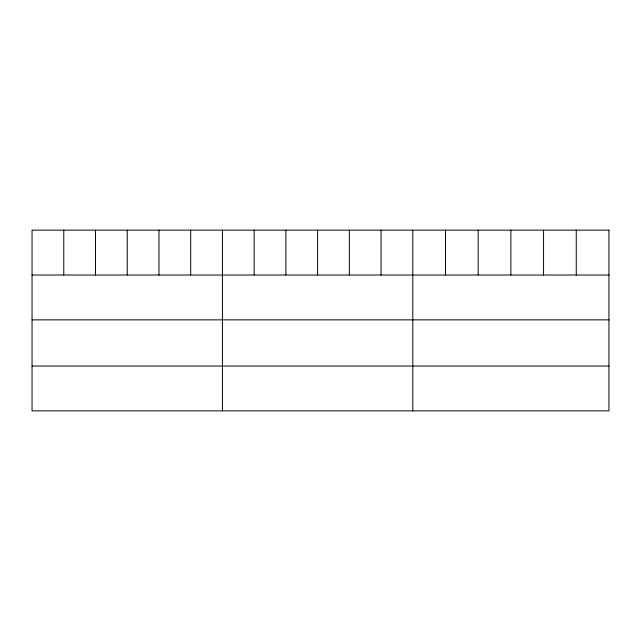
<?xml version="1.0" encoding="UTF-8"?>
<svg xmlns="http://www.w3.org/2000/svg" width="641" height="641" viewBox="0 0 641 641"><rect width="100%" height="100%" fill="white"/><g stroke="black" fill="none" stroke-linecap="round" stroke-linejoin="round"><path stroke-width="0.96" d="M32.05 275.029L608.95 275.029M32.05 319.859L608.95 319.859M32.05 366.043L608.95 366.043M576.259 230.135L576.259 275.029M543.568 230.135L543.568 275.029M510.877 230.135L510.877 275.029M478.186 230.135L478.186 275.029M445.495 230.135L445.495 275.029M412.804 230.135L412.804 410.865M381.075 230.135L381.075 275.029M349.345 230.135L349.345 275.029M317.615 230.135L317.615 275.029M285.886 230.135L285.886 275.029M254.156 230.135L254.156 275.029M222.427 230.135L222.427 410.865M190.697 230.135L190.697 275.029M158.968 230.135L158.968 275.029M127.239 230.135L127.239 275.029M95.509 230.135L95.509 275.029M63.779 230.135L63.779 275.029M608.95 230.135L32.05 230.135L32.05 410.865L608.95 410.865L608.95 230.135"/></g></svg>
